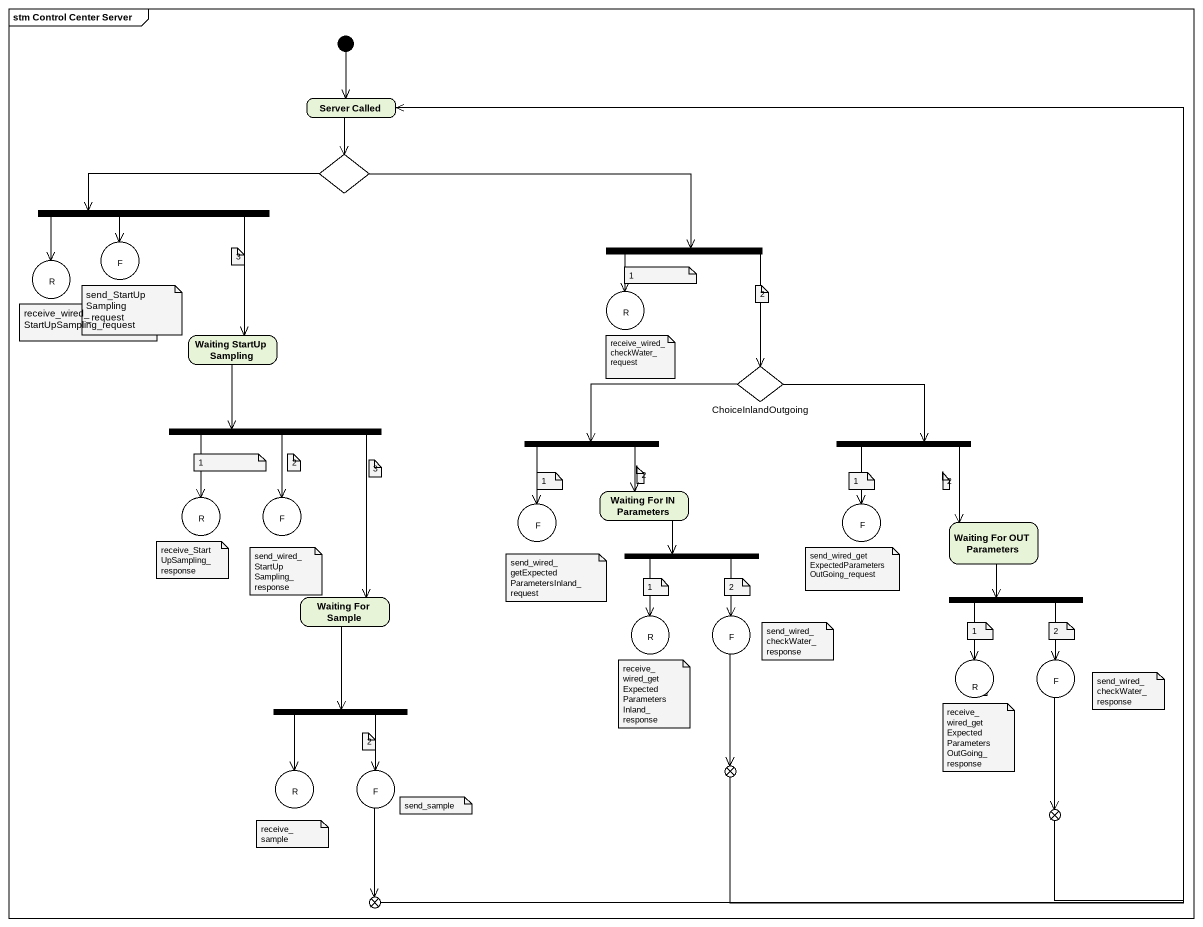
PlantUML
@startuml
mainframe stm Control Center Server
hide empty description
state "Server Called" as Server_Called
state choice1 <<choice>>
state fork1 <<fork>>
state entry1 <<choice>>
state fork2 <<fork>>
state entry2 <<choice>>
state entry3 <<choice>>
state "Waiting StartUp Sampling" as Waiting_StartUp_Sampling
state ChoiceInlandOutgoing <<choice>>
state fork3 <<fork>>
state fork4 <<fork>>
state fork5 <<fork>>
state "Waiting For IN Parameters" as Waiting_For_IN_Parameters
state entry4 <<choice>>
state entry5 <<choice>>
state entry6 <<choice>>
state entry7 <<choice>>
state "Waiting For OUT Parameters" as Waiting_For_OUT_Parameters
state fork6 <<fork>>
state "Waiting For Sample" as Waiting_For_Sample
state fork7 <<fork>>
state entry8 <<choice>>
state entry9 <<choice>>
state entry10 <<choice>>
state entry11 <<choice>>
state fork8 <<fork>>
state entry12 <<choice>>
state entry13 <<choice>>
state exit1 <<choice>>
state exit2 <<choice>>
state exit3 <<choice>>
[*] --> Server_Called
Server_Called --> choice1
choice1 -left-> fork1
choice1 -right-> fork2
fork1 --> entry1
fork1 --> entry2
fork1 --> Waiting_StartUp_Sampling
fork2 --> entry3
fork2 --> ChoiceInlandOutgoing
Waiting_StartUp_Sampling --> fork3
ChoiceInlandOutgoing -left-> fork4
ChoiceInlandOutgoing -right-> fork5
fork3 --> entry4
fork3 --> entry5
fork3 --> Waiting_For_Sample
fork4 --> Waiting_For_IN_Parameters
fork4 --> entry6
fork5 --> entry7
fork5 --> Waiting_For_OUT_Parameters
Waiting_For_IN_Parameters --> fork6
Waiting_For_OUT_Parameters --> fork7
fork6 --> entry8
fork6 --> entry9
Waiting_For_Sample --> fork8
fork7 --> entry10
fork7 --> entry11
entry9 --> exit1
entry11 --> exit2
fork8 --> entry12
fork8 --> entry13
entry13 --> exit3
exit1 -up-> Server_Called
exit2 -up-> Server_Called
exit3 -up-> Server_Called
note as N1
  3
end note
note as N2
  R
end note
note as N3
  send_StartUpSampling
  _request
end note
note as N4
  F
end note
note as N5
  1
end note
note as N6
  2
end note
note as N7
  receive_wired_
  StartUpSampling_request
end note
note as N8
  R
end note
note as N9
  receive_wired_checkWater_
  request
end note
note as N10
  1
end note
note as N11
  2
end note
note as N12
  3
end note
note as N13
  1
end note
note as N14
  2
end note
note as N15
  1
end note
note as N16
  2
end note
note as N17
  R
end note
note as N18
  F
end note
note as N19
  F
end note
note as N20
  F
end note
note as N21
  receive_StartUpSampling_response
end note
note as N22
  send_wired_StartUpSampling_response
end note
note as N23
  send_wired_
  getExpectedParametersInland_request
end note
note as N24
  send_wired_getExpectedParametersOutGoing_request
end note
note as N25
  1
end note
note as N26
  2
end note
note as N27
  R
end note
note as N28
  F
end note
note as N29
  send_wired_checkWater_response
end note
note as N30
  1
end note
note as N31
  2
end note
note as N32
  receive_wired_getExpectedParametersInland_response
end note
note as N33
  R
end note
note as N34
  F
end note
note as N35
  send_wired_checkWater_response
end note
note as N36
  2
end note
note as N37
  receive_wired_getExpectedParametersOutGoing_response
end note
note as N38
  R
end note
note as N39
  F
end note
note as N40
  send_sample
end note
note as N41
  receive_sample
end note
@enduml
